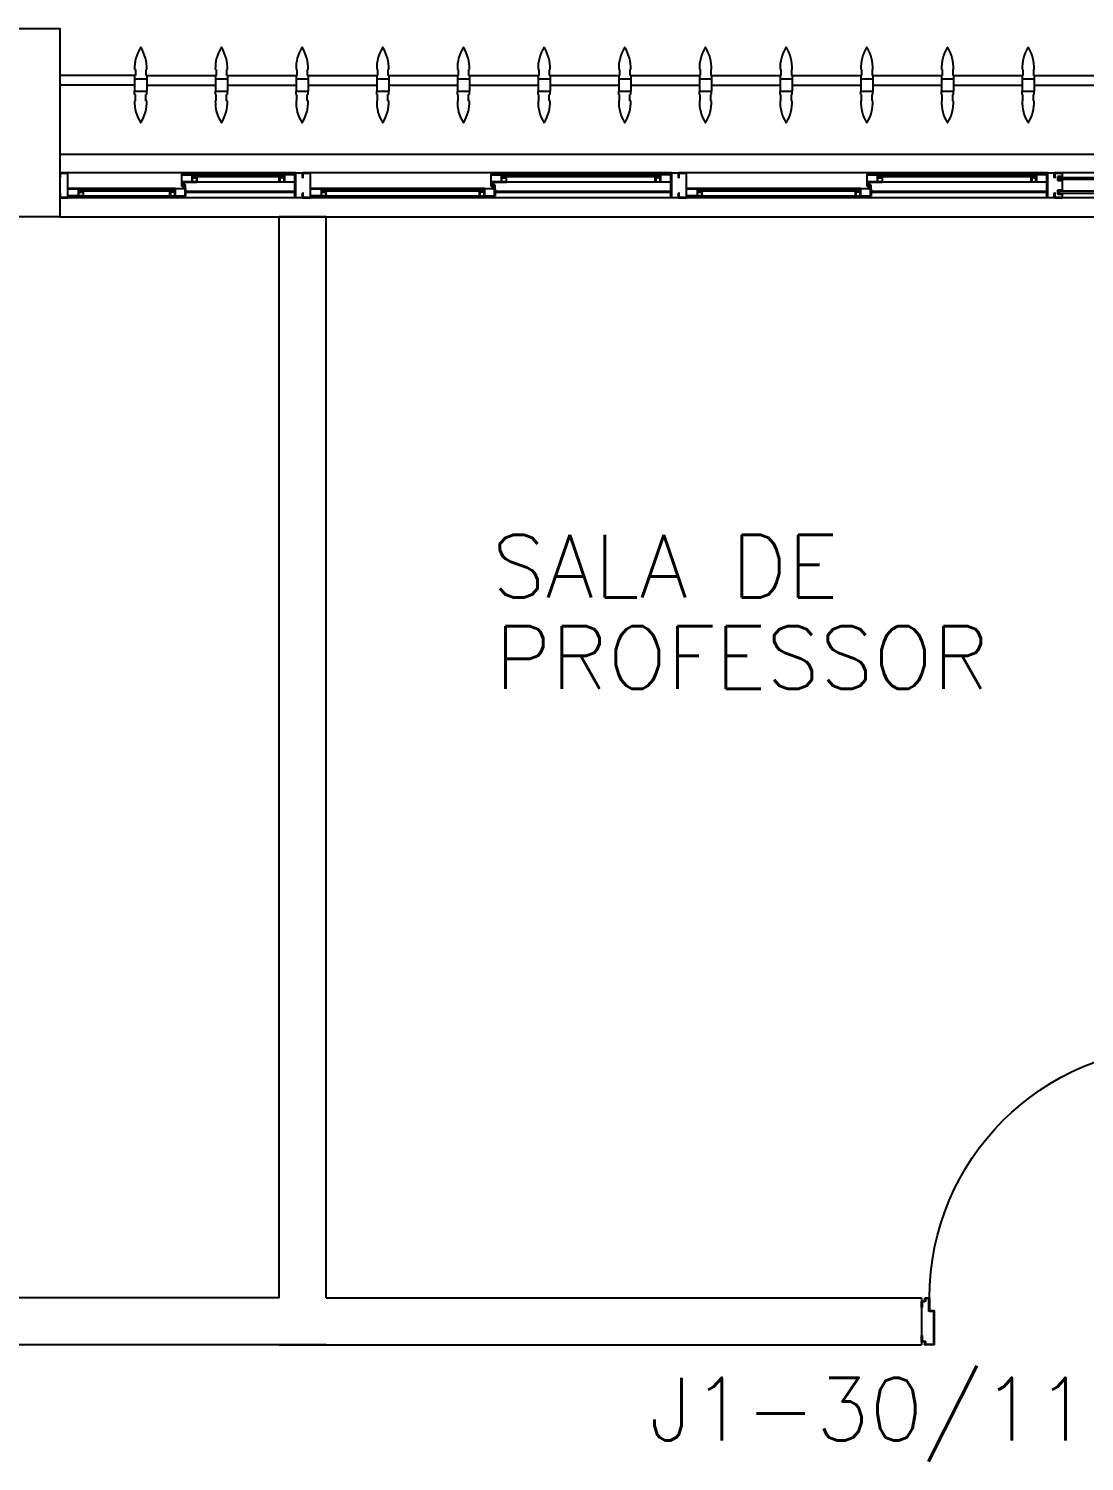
# Model space of a CAD drawing. Header units: millimetres. Extents: x 1887 to 2405, y 1100 to 1335.
# Drawn here: x 2094.31 to 2097.679, y 1267.077 to 1271.648 of the extents above; entities that cross this region are included whole.
import ezdxf

# ---------------------------------------------------------------- set-up
doc = ezdxf.new("R2010")
doc.units = ezdxf.units.MM
for name, color, linetype in [('AR-ALV', 2, 'Continuous'), ('AR-BRISES', 1, 'Continuous'), ('AR-ESQ', 1, 'Continuous'), ('AR-ESTC', 3, 'Continuous'), ('AR-PEITORIL', 1, 'Continuous'), ('AR-PORTA', 1, 'Continuous'), ('BR-PAINEL', 1, 'Continuous'), ('BR-SUPORTE', 1, 'Continuous'), ('DT-ESQ-BAGUETE-C', 2, 'Continuous'), ('DT-ESQ-BAGUETE-V', 1, 'Continuous'), ('DT-ESQ-CHAPA DOBRADA-V', 1, 'Continuous'), ('DT-ESQ-MARCO-V', 1, 'Continuous'), ('DT-ESQ-PERFIL CADEIRA-C', 2, 'Continuous'), ('DT-ESQ-PERFIL CADEIRA-V', 1, 'Continuous'), ('DT-ESQ-PERFIL U SIMPLES-C', 2, 'Continuous'), ('DT-ESQ-PERFIL U-C', 2, 'Continuous'), ('DT-ESQ-PERFIL U-V', 1, 'Continuous'), ('DT-ESQ-VIDRO-C', 2, 'Continuous'), ('DT-ESQ-VIDRO-V', 2, 'Continuous'), ('ENDEREÇO', 2, 'Continuous'), ('maçaneta', 1, 'Continuous'), ('mov', 1, 'Continuous'), ('PM-PERFIL U-C', 2, 'Continuous'), ('pm1', 2, 'Continuous'), ('TEXTO', 2, 'Continuous')]:
    doc.layers.add(name, color=color, linetype=linetype)
doc.styles.add('UNB-100', font='simplex.shx', dxfattribs={"height": 0.2})
doc.styles.add('UNB1-100', font='simplex.shx', dxfattribs={"height": 0.2})

# ---------------------------------------------------------------- blocks, each defined once
blk = doc.blocks.new('EF23-P')
at = {"layer": 'DT-ESQ-BAGUETE-C', "ltscale": 0.1}
for points in [[(2.61, -0.08), (2.5965, -0.08), (2.5965, -0.0785), (2.6095, -0.0785, 0.414214), (2.61, -0.078), (2.61, -0.067, 0.414214), (2.6095, -0.0665), (2.5965, -0.0665), (2.5965, -0.065), (2.61, -0.065, -0.414214), (2.6115, -0.0665), (2.6115, -0.0785, -0.414214)], [(3.1015, -0.08), (3.115, -0.08), (3.115, -0.0785), (3.102, -0.0785, -0.414214), (3.1015, -0.078), (3.1015, -0.067, -0.414214), (3.102, -0.0665), (3.115, -0.0665), (3.115, -0.065), (3.1015, -0.065, 0.414214), (3.1, -0.0665), (3.1, -0.0785, 0.414214)], [(3.81, -0.08), (3.7965, -0.08), (3.7965, -0.0785), (3.8095, -0.0785, 0.414214), (3.81, -0.078), (3.81, -0.067, 0.414214), (3.8095, -0.0665), (3.7965, -0.0665), (3.7965, -0.065), (3.81, -0.065, -0.414214), (3.8115, -0.0665), (3.8115, -0.0785, -0.414214)], [(4.3015, -0.08), (4.315, -0.08), (4.315, -0.0785), (4.302, -0.0785, -0.414214), (4.3015, -0.078), (4.3015, -0.067, -0.414214), (4.302, -0.0665), (4.315, -0.0665), (4.315, -0.065), (4.3015, -0.065, 0.414214), (4.3, -0.0665), (4.3, -0.0785, 0.414214)], [(4.7975, -0.08), (4.784, -0.08), (4.784, -0.0785), (4.797, -0.0785, 0.414214), (4.7975, -0.078), (4.7975, -0.067, 0.414214), (4.797, -0.0665), (4.784, -0.0665), (4.784, -0.065), (4.7975, -0.065, -0.414214), (4.799, -0.0665), (4.799, -0.0785, -0.414214)], [(5.0765, -0.08), (5.09, -0.08), (5.09, -0.0785), (5.077, -0.0785, -0.414214), (5.0765, -0.078), (5.0765, -0.067, -0.414214), (5.077, -0.0665), (5.09, -0.0665), (5.09, -0.065), (5.0765, -0.065, 0.414214), (5.075, -0.0665), (5.075, -0.0785, 0.414214)], [(2.0485, -0.125), (2.035, -0.125), (2.035, -0.1235), (2.048, -0.1235, 0.414214), (2.0485, -0.123), (2.0485, -0.112, 0.414214), (2.048, -0.1115), (2.035, -0.1115), (2.035, -0.11), (2.0485, -0.11, -0.414214), (2.05, -0.1115), (2.05, -0.1235, -0.414214)], [(2.5265, -0.125), (2.54, -0.125), (2.54, -0.1235), (2.527, -0.1235, -0.414214), (2.5265, -0.123), (2.5265, -0.112, -0.414214), (2.527, -0.1115), (2.54, -0.1115), (2.54, -0.11), (2.5265, -0.11, 0.414214), (2.525, -0.1115), (2.525, -0.1235, 0.414214)], [(3.2485, -0.125), (3.235, -0.125), (3.235, -0.1235), (3.248, -0.1235, 0.414214), (3.2485, -0.123), (3.2485, -0.112, 0.414214), (3.248, -0.1115), (3.235, -0.1115), (3.235, -0.11), (3.2485, -0.11, -0.414214), (3.25, -0.1115), (3.25, -0.1235, -0.414214)], [(3.7265, -0.125), (3.74, -0.125), (3.74, -0.1235), (3.727, -0.1235, -0.414214), (3.7265, -0.123), (3.7265, -0.112, -0.414214), (3.727, -0.1115), (3.74, -0.1115), (3.74, -0.11), (3.7265, -0.11, 0.414214), (3.725, -0.1115), (3.725, -0.1235, 0.414214)], [(4.4485, -0.125), (4.435, -0.125), (4.435, -0.1235), (4.448, -0.1235, 0.414214), (4.4485, -0.123), (4.4485, -0.112, 0.414214), (4.448, -0.1115), (4.435, -0.1115), (4.435, -0.11), (4.4485, -0.11, -0.414214), (4.45, -0.1115), (4.45, -0.1235, -0.414214)], [(4.714, -0.125), (4.7275, -0.125), (4.7275, -0.1235), (4.7145, -0.1235, -0.414214), (4.714, -0.123), (4.714, -0.112, -0.414214), (4.7145, -0.1115), (4.7275, -0.1115), (4.7275, -0.11), (4.714, -0.11, 0.414214), (4.7125, -0.1115), (4.7125, -0.1235, 0.414214)]]:
    blk.add_lwpolyline(points, format="xyb", close=True, dxfattribs=at)
at = {"layer": 'DT-ESQ-BAGUETE-V', "ltscale": 0.1}
for p, q in [((2.61, -0.065), (3.1015, -0.065)), ((3.81, -0.065), (4.3015, -0.065)), ((4.7975, -0.065), (5.0765, -0.065)), ((2.0485, -0.11), (2.5265, -0.11)), ((3.2485, -0.11), (3.7265, -0.11)), ((4.4485, -0.11), (4.714, -0.11))]:
    blk.add_line(p, q, dxfattribs=at)
at = {"layer": 'DT-ESQ-CHAPA DOBRADA-V', "ltscale": 0.1}
for p, q in [((2, -0.077), (2.5615, -0.077)), ((2, -0.08), (2.5615, -0.08)), ((3.2, -0.077), (3.7615, -0.077)), ((3.2, -0.08), (3.7615, -0.08)), ((4.4, -0.077), (4.749, -0.077)), ((4.4, -0.08), (4.749, -0.08))]:
    blk.add_line(p, q, dxfattribs=at)
at = {"layer": 'DT-ESQ-MARCO-V', "ltscale": 0.1}
for p, q in [((1.3985, -0.06), (1.9515, -0.06)), ((1.3985, -0.14), (1.9515, -0.14))]:
    blk.add_line(p, q, dxfattribs=at)
at = {"layer": 'DT-ESQ-PERFIL CADEIRA-C', "ltscale": 0.1}
for p, q in [((2.5635, -0.0885), (2.61, -0.0885)), ((3.15, -0.0885), (3.1015, -0.0885)), ((3.7635, -0.0885), (3.81, -0.0885)), ((4.35, -0.0885), (4.3015, -0.0885)), ((4.751, -0.0885), (4.7975, -0.0885)), ((5.125, -0.0885), (5.0765, -0.0885)), ((2, -0.1335), (2.0485, -0.1335)), ((2.573, -0.1335), (2.5265, -0.1335)), ((3.2, -0.1335), (3.2485, -0.1335)), ((3.773, -0.1335), (3.7265, -0.1335)), ((4.4, -0.1335), (4.4485, -0.1335)), ((4.7605, -0.1335), (4.714, -0.1335))]:
    blk.add_line(p, q, dxfattribs=at)
for points in [[(2.61, -0.087, -1), (2.61, -0.09), (2.5635, -0.09, -0.414214), (2.5615, -0.088), (2.5615, -0.067, -0.414214), (2.5635, -0.065), (2.595, -0.065, -0.414214), (2.5965, -0.0665), (2.5965, -0.087)], [(2.5965, -0.0885, -0.198913), (2.5954, -0.0881, -0.198913), (2.595, -0.087), (2.595, -0.067, 0.414214), (2.5945, -0.0665), (2.5635, -0.0665, 0.414214), (2.563, -0.067), (2.563, -0.088, 0.414214), (2.5635, -0.0885)], [(3.1015, -0.09), (3.15, -0.09), (3.15, -0.0885), (3.115, -0.0885, 0.198912), (3.1161, -0.0881, 0.198913), (3.1165, -0.087), (3.1165, -0.067, -0.414214), (3.117, -0.0665), (3.15, -0.0665), (3.15, -0.065), (3.1165, -0.065, 0.414214), (3.115, -0.0665), (3.115, -0.0785), (3.115, -0.08), (3.115, -0.087), (3.1015, -0.087, 1)], [(3.81, -0.087, -1), (3.81, -0.09), (3.7635, -0.09, -0.414214), (3.7615, -0.088), (3.7615, -0.067, -0.414214), (3.7635, -0.065), (3.795, -0.065, -0.414214), (3.7965, -0.0665), (3.7965, -0.087)], [(3.7965, -0.0885, -0.198913), (3.7954, -0.0881, -0.198913), (3.795, -0.087), (3.795, -0.067, 0.414214), (3.7945, -0.0665), (3.7635, -0.0665, 0.414214), (3.763, -0.067), (3.763, -0.088, 0.414214), (3.7635, -0.0885)], [(4.3015, -0.09), (4.35, -0.09), (4.35, -0.0885), (4.315, -0.0885, 0.198912), (4.3161, -0.0881, 0.198913), (4.3165, -0.087), (4.3165, -0.067, -0.414214), (4.317, -0.0665), (4.35, -0.0665), (4.35, -0.065), (4.3165, -0.065, 0.414214), (4.315, -0.0665), (4.315, -0.0785), (4.315, -0.08), (4.315, -0.087), (4.3015, -0.087, 1)], [(4.7975, -0.087, -1), (4.7975, -0.09), (4.751, -0.09, -0.414214), (4.749, -0.088), (4.749, -0.067, -0.414214), (4.751, -0.065), (4.7825, -0.065, -0.414214), (4.784, -0.0665), (4.784, -0.087)], [(4.784, -0.0885, -0.198913), (4.7829, -0.0881, -0.198913), (4.7825, -0.087), (4.7825, -0.067, 0.414214), (4.782, -0.0665), (4.751, -0.0665, 0.414214), (4.7505, -0.067), (4.7505, -0.088, 0.414214), (4.751, -0.0885)], [(5.0765, -0.09), (5.125, -0.09), (5.125, -0.0885), (5.09, -0.0885, 0.198912), (5.0911, -0.0881, 0.198913), (5.0915, -0.087), (5.0915, -0.067, -0.414214), (5.092, -0.0665), (5.125, -0.0665), (5.125, -0.065), (5.0915, -0.065, 0.414214), (5.09, -0.0665), (5.09, -0.0785), (5.09, -0.08), (5.09, -0.087), (5.0765, -0.087, 1)], [(2.0485, -0.135), (2, -0.135), (2, -0.1335), (2.035, -0.1335, -0.198912), (2.0339, -0.1331, -0.198913), (2.0335, -0.132), (2.0335, -0.112, 0.414214), (2.033, -0.1115), (2, -0.1115), (2, -0.11), (2.0335, -0.11, -0.414214), (2.035, -0.1115), (2.035, -0.1235), (2.035, -0.125), (2.035, -0.132), (2.0485, -0.132, -1)], [(2.5265, -0.132, 1), (2.5265, -0.135), (2.573, -0.135, 0.414214), (2.575, -0.133), (2.575, -0.112, 0.414214), (2.573, -0.11), (2.5415, -0.11, 0.414214), (2.54, -0.1115), (2.54, -0.132)], [(2.54, -0.1335, 0.198913), (2.5411, -0.1331, 0.198913), (2.5415, -0.132), (2.5415, -0.112, -0.414214), (2.542, -0.1115), (2.573, -0.1115, -0.414214), (2.5735, -0.112), (2.5735, -0.133, -0.414214), (2.573, -0.1335)], [(3.2485, -0.135), (3.2, -0.135), (3.2, -0.1335), (3.235, -0.1335, -0.198912), (3.2339, -0.1331, -0.198913), (3.2335, -0.132), (3.2335, -0.112, 0.414214), (3.233, -0.1115), (3.2, -0.1115), (3.2, -0.11), (3.2335, -0.11, -0.414214), (3.235, -0.1115), (3.235, -0.1235), (3.235, -0.125), (3.235, -0.132), (3.2485, -0.132, -1)], [(3.7265, -0.132, 1), (3.7265, -0.135), (3.773, -0.135, 0.414214), (3.775, -0.133), (3.775, -0.112, 0.414214), (3.773, -0.11), (3.7415, -0.11, 0.414214), (3.74, -0.1115), (3.74, -0.132)], [(3.74, -0.1335, 0.198913), (3.7411, -0.1331, 0.198913), (3.7415, -0.132), (3.7415, -0.112, -0.414214), (3.742, -0.1115), (3.773, -0.1115, -0.414214), (3.7735, -0.112), (3.7735, -0.133, -0.414214), (3.773, -0.1335)], [(4.4485, -0.135), (4.4, -0.135), (4.4, -0.1335), (4.435, -0.1335, -0.198912), (4.4339, -0.1331, -0.198913), (4.4335, -0.132), (4.4335, -0.112, 0.414214), (4.433, -0.1115), (4.4, -0.1115), (4.4, -0.11), (4.4335, -0.11, -0.414214), (4.435, -0.1115), (4.435, -0.1235), (4.435, -0.125), (4.435, -0.132), (4.4485, -0.132, -1)], [(4.714, -0.132, 1), (4.714, -0.135), (4.7605, -0.135, 0.414214), (4.7625, -0.133), (4.7625, -0.112, 0.414214), (4.7605, -0.11), (4.729, -0.11, 0.414214), (4.7275, -0.1115), (4.7275, -0.132)], [(4.7275, -0.1335, 0.198913), (4.7286, -0.1331, 0.198913), (4.729, -0.132), (4.729, -0.112, -0.414214), (4.7295, -0.1115), (4.7605, -0.1115, -0.414214), (4.761, -0.112), (4.761, -0.133, -0.414214), (4.7605, -0.1335)]]:
    blk.add_lwpolyline(points, format="xyb", close=True, dxfattribs=at)
at = {"layer": 'DT-ESQ-PERFIL CADEIRA-V', "ltscale": 0.1}
for p, q in [((2.595, -0.09), (3.1015, -0.09)), ((3.795, -0.09), (4.3015, -0.09)), ((4.7825, -0.09), (5.0765, -0.09)), ((2.0485, -0.135), (2.5265, -0.135)), ((3.2485, -0.135), (3.7265, -0.135)), ((4.4485, -0.135), (4.714, -0.135))]:
    blk.add_line(p, q, dxfattribs=at)
at = {"layer": 'DT-ESQ-PERFIL U SIMPLES-C', "ltscale": 0.1}
for points in [[(2.5635, -0.102), (2.5715, -0.102), (2.5715, -0.1005), (2.5635, -0.1005, -0.414214), (2.563, -0.1), (2.563, -0.092, -0.414214), (2.5635, -0.0915), (2.5715, -0.0915), (2.5715, -0.09), (2.5635, -0.09, 0.414214), (2.5615, -0.092), (2.5615, -0.1, 0.414214)], [(3.7635, -0.102), (3.7715, -0.102), (3.7715, -0.1005), (3.7635, -0.1005, -0.414214), (3.763, -0.1), (3.763, -0.092, -0.414214), (3.7635, -0.0915), (3.7715, -0.0915), (3.7715, -0.09), (3.7635, -0.09, 0.414214), (3.7615, -0.092), (3.7615, -0.1, 0.414214)], [(4.751, -0.102), (4.759, -0.102), (4.759, -0.1005), (4.751, -0.1005, -0.414214), (4.7505, -0.1), (4.7505, -0.092, -0.414214), (4.751, -0.0915), (4.759, -0.0915), (4.759, -0.09), (4.751, -0.09, 0.414214), (4.749, -0.092), (4.749, -0.1, 0.414214)], [(2.573, -0.098), (2.565, -0.098), (2.565, -0.0995), (2.573, -0.0995, -0.414214), (2.5735, -0.1), (2.5735, -0.108, -0.414214), (2.573, -0.1085), (2.565, -0.1085), (2.565, -0.11), (2.573, -0.11, 0.414214), (2.575, -0.108), (2.575, -0.1, 0.414214)], [(3.773, -0.098), (3.765, -0.098), (3.765, -0.0995), (3.773, -0.0995, -0.414214), (3.7735, -0.1), (3.7735, -0.108, -0.414214), (3.773, -0.1085), (3.765, -0.1085), (3.765, -0.11), (3.773, -0.11, 0.414214), (3.775, -0.108), (3.775, -0.1, 0.414214)], [(4.7605, -0.098), (4.7525, -0.098), (4.7525, -0.0995), (4.7605, -0.0995, -0.414214), (4.761, -0.1), (4.761, -0.108, -0.414214), (4.7605, -0.1085), (4.7525, -0.1085), (4.7525, -0.11), (4.7605, -0.11, 0.414214), (4.7625, -0.108), (4.7625, -0.1, 0.414214)]]:
    blk.add_lwpolyline(points, format="xyb", close=True, dxfattribs=at)
at = {"layer": 'DT-ESQ-PERFIL U-C', "ltscale": 0.1}
for points in [[(1.95, -0.1285), (1.95, -0.1385, 0.414214), (1.9515, -0.14), (1.9735, -0.14, 0.414214), (1.975, -0.1385), (1.975, -0.125), (1.9735, -0.125), (1.9735, -0.138, -0.414214), (1.973, -0.1385), (1.952, -0.1385, -0.414214), (1.9515, -0.138), (1.9515, -0.1285), (1.9645, -0.1285, 0.414214), (1.966, -0.127), (1.966, -0.117, 0.414214), (1.9645, -0.1155), (1.9515, -0.1155), (1.9515, -0.0845), (1.9645, -0.0845, 0.414214), (1.966, -0.083), (1.966, -0.073, 0.414214), (1.9645, -0.0715), (1.9515, -0.0715), (1.9515, -0.062, -0.414214), (1.952, -0.0615), (1.973, -0.0615, -0.414214), (1.9735, -0.062), (1.9735, -0.075), (1.975, -0.075), (1.975, -0.0615, 0.414214), (1.9735, -0.06), (1.9515, -0.06, 0.414214), (1.95, -0.0615), (1.95, -0.0715, 0.414214), (1.9515, -0.073), (1.9645, -0.073), (1.9645, -0.083), (1.9515, -0.083), (1.9515, -0.083, 0.414214), (1.95, -0.0845), (1.95, -0.1155, 0.414214), (1.9515, -0.117), (1.9515, -0.117), (1.9645, -0.117), (1.9645, -0.127), (1.9515, -0.127, 0.414214)], [(1.975, -0.0615, -0.414214), (1.9765, -0.06), (1.9985, -0.06, -0.414214), (2, -0.0615), (2, -0.1385, -0.414214), (1.9985, -0.14), (1.9765, -0.14, -0.414214), (1.975, -0.1385), (1.975, -0.125), (1.9765, -0.125), (1.9765, -0.138, 0.414214), (1.977, -0.1385), (1.998, -0.1385, 0.414214), (1.9985, -0.138), (1.9985, -0.062, 0.414214), (1.998, -0.0615), (1.977, -0.0615, 0.414214), (1.9765, -0.062), (1.9765, -0.075), (1.975, -0.075)], [(3.175, -0.0615, 0.414214), (3.1735, -0.06), (3.1515, -0.06, 0.414214), (3.15, -0.0615), (3.15, -0.1385, 0.414214), (3.1515, -0.14), (3.1735, -0.14, 0.414214), (3.175, -0.1385), (3.175, -0.125), (3.1735, -0.125), (3.1735, -0.138, -0.414214), (3.173, -0.1385), (3.152, -0.1385, -0.414214), (3.1515, -0.138), (3.1515, -0.062, -0.414214), (3.152, -0.0615), (3.173, -0.0615, -0.414214), (3.1735, -0.062), (3.1735, -0.075), (3.175, -0.075)], [(3.175, -0.0615, -0.414214), (3.1765, -0.06), (3.1985, -0.06, -0.414214), (3.2, -0.0615), (3.2, -0.1385, -0.414214), (3.1985, -0.14), (3.1765, -0.14, -0.414214), (3.175, -0.1385), (3.175, -0.125), (3.1765, -0.125), (3.1765, -0.138, 0.414214), (3.177, -0.1385), (3.198, -0.1385, 0.414214), (3.1985, -0.138), (3.1985, -0.062, 0.414214), (3.198, -0.0615), (3.177, -0.0615, 0.414214), (3.1765, -0.062), (3.1765, -0.075), (3.175, -0.075)], [(4.375, -0.0615, 0.414214), (4.3735, -0.06), (4.3515, -0.06, 0.414214), (4.35, -0.0615), (4.35, -0.1385, 0.414214), (4.3515, -0.14), (4.3735, -0.14, 0.414214), (4.375, -0.1385), (4.375, -0.125), (4.3735, -0.125), (4.3735, -0.138, -0.414214), (4.373, -0.1385), (4.352, -0.1385, -0.414214), (4.3515, -0.138), (4.3515, -0.062, -0.414214), (4.352, -0.0615), (4.373, -0.0615, -0.414214), (4.3735, -0.062), (4.3735, -0.075), (4.375, -0.075)], [(4.375, -0.0615, -0.414214), (4.3765, -0.06), (4.3985, -0.06, -0.414214), (4.4, -0.0615), (4.4, -0.1385, -0.414214), (4.3985, -0.14), (4.3765, -0.14, -0.414214), (4.375, -0.1385), (4.375, -0.125), (4.3765, -0.125), (4.3765, -0.138, 0.414214), (4.377, -0.1385), (4.398, -0.1385, 0.414214), (4.3985, -0.138), (4.3985, -0.062, 0.414214), (4.398, -0.0615), (4.377, -0.0615, 0.414214), (4.3765, -0.062), (4.3765, -0.075), (4.375, -0.075)], [(5.15, -0.0615, 0.414214), (5.1485, -0.06), (5.1265, -0.06, 0.414214), (5.125, -0.0615), (5.125, -0.1385, 0.414214), (5.1265, -0.14), (5.1485, -0.14, 0.414214), (5.15, -0.1385), (5.15, -0.125), (5.1485, -0.125), (5.1485, -0.138, -0.414214), (5.148, -0.1385), (5.127, -0.1385, -0.414214), (5.1265, -0.138), (5.1265, -0.062, -0.414214), (5.127, -0.0615), (5.148, -0.0615, -0.414214), (5.1485, -0.062), (5.1485, -0.075), (5.15, -0.075)]]:
    blk.add_lwpolyline(points, format="xyb", close=True, dxfattribs=at)
at = {"layer": 'DT-ESQ-PERFIL U-V', "ltscale": 0.1}
for p, q in [((1.9985, -0.06), (3.1515, -0.06)), ((3.1985, -0.06), (4.3515, -0.06)), ((4.3985, -0.06), (5.1265, -0.06)), ((1.9985, -0.14), (3.1515, -0.14)), ((3.1985, -0.14), (4.3515, -0.14)), ((4.3985, -0.14), (5.1265, -0.14))]:
    blk.add_line(p, q, dxfattribs=at)
at = {"layer": 'DT-ESQ-VIDRO-C', "ltscale": 0.1}
for points in [[(1.9625, -0.081), (1.9625, -0.075), (1.3875, -0.075), (1.3875, -0.081)], [(3.1125, -0.085), (3.1125, -0.082), (2.599, -0.082), (2.599, -0.085)], [(4.3125, -0.085), (4.3125, -0.082), (3.799, -0.082), (3.799, -0.085)], [(5.0875, -0.085), (5.0875, -0.082), (4.7865, -0.082), (4.7865, -0.085)], [(2.038, -0.13), (2.038, -0.127), (2.537, -0.127), (2.537, -0.13)], [(3.238, -0.13), (3.238, -0.127), (3.737, -0.127), (3.737, -0.13)], [(4.438, -0.13), (4.438, -0.127), (4.7245, -0.127), (4.7245, -0.13)]]:
    blk.add_lwpolyline(points, close=True, dxfattribs=at)
at = {"layer": 'DT-ESQ-VIDRO-V', "ltscale": 0.1}
blk.add_lwpolyline([(1.9625, -0.119), (1.9625, -0.125), (1.3875, -0.125), (1.3875, -0.119)], close=True, dxfattribs=at)
blk = doc.blocks.new('BR-MODULO8')
at = {"layer": 'BR-PAINEL'}
for p, q in [((-4.9117, 0.27), (-4.9092, 0.27)), ((-4.9117, 0.25), (-4.9117, 0.24)), ((-4.9117, 0.25), (-4.9092, 0.25)), ((-4.9117, 0.24), (-4.8733, 0.24)), ((-4.9117, 0.24), (-4.9117, 0.2)), ((-4.9092, 0.27), (-4.9092, 0.25)), ((-4.8758, 0.27), (-4.8758, 0.25)), ((-4.8733, 0.27), (-4.8758, 0.27)), ((-4.8733, 0.25), (-4.8758, 0.25)), ((-4.8733, 0.25), (-4.8733, 0.24)), ((-4.8733, 0.24), (-4.8733, 0.2)), ((-4.6542, 0.27), (-4.6517, 0.27)), ((-4.6542, 0.25), (-4.6542, 0.24)), ((-4.6542, 0.25), (-4.6517, 0.25)), ((-4.6542, 0.24), (-4.6158, 0.24)), ((-4.6542, 0.24), (-4.6542, 0.2)), ((-4.6517, 0.27), (-4.6517, 0.25)), ((-4.6183, 0.27), (-4.6183, 0.25)), ((-4.6158, 0.27), (-4.6183, 0.27)), ((-4.6158, 0.25), (-4.6183, 0.25)), ((-4.6158, 0.25), (-4.6158, 0.24)), ((-4.6158, 0.24), (-4.6158, 0.2)), ((-4.3967, 0.27), (-4.3942, 0.27)), ((-4.3967, 0.25), (-4.3967, 0.24)), ((-4.3967, 0.25), (-4.3942, 0.25)), ((-4.3967, 0.24), (-4.3583, 0.24)), ((-4.3967, 0.24), (-4.3967, 0.2)), ((-4.3942, 0.27), (-4.3942, 0.25)), ((-4.3608, 0.27), (-4.3608, 0.25)), ((-4.3583, 0.27), (-4.3608, 0.27)), ((-4.3583, 0.25), (-4.3608, 0.25)), ((-4.3583, 0.25), (-4.3583, 0.24)), ((-4.3583, 0.24), (-4.3583, 0.2)), ((-4.1392, 0.27), (-4.1367, 0.27)), ((-4.1392, 0.25), (-4.1392, 0.24)), ((-4.1392, 0.25), (-4.1367, 0.25)), ((-4.1392, 0.24), (-4.1008, 0.24)), ((-4.1392, 0.24), (-4.1392, 0.2)), ((-4.1367, 0.27), (-4.1367, 0.25)), ((-4.1033, 0.27), (-4.1033, 0.25)), ((-4.1008, 0.27), (-4.1033, 0.27)), ((-4.1008, 0.25), (-4.1033, 0.25)), ((-4.1008, 0.25), (-4.1008, 0.24)), ((-4.1008, 0.24), (-4.1008, 0.2)), ((-3.8817, 0.27), (-3.8792, 0.27)), ((-3.8817, 0.25), (-3.8817, 0.24)), ((-3.8817, 0.25), (-3.8792, 0.25)), ((-3.8817, 0.24), (-3.8433, 0.24)), ((-3.8817, 0.24), (-3.8817, 0.2)), ((-3.8792, 0.27), (-3.8792, 0.25)), ((-3.8458, 0.27), (-3.8458, 0.25)), ((-3.8433, 0.27), (-3.8458, 0.27)), ((-3.8433, 0.25), (-3.8458, 0.25)), ((-3.8433, 0.25), (-3.8433, 0.24)), ((-3.8433, 0.24), (-3.8433, 0.2)), ((-3.6242, 0.27), (-3.6217, 0.27)), ((-3.6242, 0.25), (-3.6242, 0.24)), ((-3.6242, 0.25), (-3.6217, 0.25)), ((-3.6242, 0.24), (-3.5858, 0.24)), ((-3.6242, 0.24), (-3.6242, 0.2)), ((-3.6217, 0.27), (-3.6217, 0.25)), ((-3.5883, 0.27), (-3.5883, 0.25)), ((-3.5858, 0.27), (-3.5883, 0.27)), ((-3.5858, 0.25), (-3.5883, 0.25)), ((-3.5858, 0.25), (-3.5858, 0.24)), ((-3.5858, 0.24), (-3.5858, 0.2)), ((-3.3667, 0.27), (-3.3642, 0.27)), ((-3.3667, 0.25), (-3.3667, 0.24)), ((-3.3667, 0.25), (-3.3642, 0.25)), ((-3.3667, 0.24), (-3.3283, 0.24)), ((-3.3667, 0.24), (-3.3667, 0.2)), ((-3.3642, 0.27), (-3.3642, 0.25)), ((-3.3308, 0.27), (-3.3308, 0.25)), ((-3.3283, 0.27), (-3.3308, 0.27)), ((-3.3283, 0.25), (-3.3308, 0.25)), ((-3.3283, 0.25), (-3.3283, 0.24)), ((-3.3283, 0.24), (-3.3283, 0.2)), ((-3.1092, 0.27), (-3.1067, 0.27)), ((-3.1092, 0.25), (-3.1092, 0.24)), ((-3.1092, 0.25), (-3.1067, 0.25)), ((-3.1092, 0.24), (-3.0708, 0.24)), ((-3.1092, 0.24), (-3.1092, 0.2)), ((-3.1067, 0.27), (-3.1067, 0.25)), ((-3.0733, 0.27), (-3.0733, 0.25)), ((-3.0708, 0.27), (-3.0733, 0.27)), ((-3.0708, 0.25), (-3.0733, 0.25)), ((-3.0708, 0.25), (-3.0708, 0.24)), ((-3.0708, 0.24), (-3.0708, 0.2)), ((-2.8517, 0.27), (-2.8492, 0.27)), ((-2.8517, 0.25), (-2.8517, 0.24)), ((-2.8517, 0.25), (-2.8492, 0.25)), ((-2.8517, 0.24), (-2.8133, 0.24)), ((-2.8517, 0.24), (-2.8517, 0.2)), ((-2.8492, 0.27), (-2.8492, 0.25)), ((-2.8158, 0.27), (-2.8158, 0.25)), ((-2.8133, 0.27), (-2.8158, 0.27)), ((-2.8133, 0.25), (-2.8158, 0.25)), ((-2.8133, 0.25), (-2.8133, 0.24)), ((-2.8133, 0.24), (-2.8133, 0.2)), ((-2.5942, 0.27), (-2.5917, 0.27)), ((-2.5942, 0.25), (-2.5942, 0.24)), ((-2.5942, 0.25), (-2.5917, 0.25)), ((-2.5942, 0.24), (-2.5558, 0.24)), ((-2.5942, 0.24), (-2.5942, 0.2)), ((-2.5917, 0.27), (-2.5917, 0.25)), ((-2.5583, 0.27), (-2.5583, 0.25)), ((-2.5558, 0.27), (-2.5583, 0.27)), ((-2.5558, 0.25), (-2.5583, 0.25)), ((-2.5558, 0.25), (-2.5558, 0.24)), ((-2.5558, 0.24), (-2.5558, 0.2)), ((-2.3367, 0.27), (-2.3342, 0.27)), ((-2.3367, 0.25), (-2.3367, 0.24)), ((-2.3367, 0.25), (-2.3342, 0.25)), ((-2.3367, 0.24), (-2.2983, 0.24)), ((-2.3367, 0.24), (-2.3367, 0.2)), ((-2.3342, 0.27), (-2.3342, 0.25)), ((-2.3008, 0.27), (-2.3008, 0.25)), ((-2.2983, 0.27), (-2.3008, 0.27)), ((-2.2983, 0.25), (-2.3008, 0.25)), ((-2.2983, 0.25), (-2.2983, 0.24)), ((-2.2983, 0.24), (-2.2983, 0.2)), ((-2.0792, 0.27), (-2.0767, 0.27)), ((-2.0792, 0.25), (-2.0792, 0.24)), ((-2.0792, 0.25), (-2.0767, 0.25)), ((-2.0792, 0.24), (-2.0408, 0.24)), ((-2.0792, 0.24), (-2.0792, 0.2)), ((-2.0767, 0.27), (-2.0767, 0.25)), ((-2.0433, 0.27), (-2.0433, 0.25)), ((-2.0408, 0.27), (-2.0433, 0.27)), ((-2.0408, 0.25), (-2.0433, 0.25)), ((-2.0408, 0.25), (-2.0408, 0.24)), ((-2.0408, 0.24), (-2.0408, 0.2)), ((-4.9117, 0.2), (-4.8733, 0.2)), ((-4.9117, 0.19), (-4.9117, 0.2)), ((-4.9117, 0.19), (-4.9092, 0.19)), ((-4.9092, 0.17), (-4.9092, 0.19)), ((-4.8733, 0.19), (-4.8758, 0.19)), ((-4.8758, 0.17), (-4.8758, 0.19)), ((-4.8733, 0.19), (-4.8733, 0.2)), ((-4.6542, 0.2), (-4.6158, 0.2)), ((-4.6542, 0.19), (-4.6542, 0.2)), ((-4.6542, 0.19), (-4.6517, 0.19)), ((-4.6517, 0.17), (-4.6517, 0.19)), ((-4.6158, 0.19), (-4.6183, 0.19)), ((-4.6183, 0.17), (-4.6183, 0.19)), ((-4.6158, 0.19), (-4.6158, 0.2)), ((-4.3967, 0.2), (-4.3583, 0.2)), ((-4.3967, 0.19), (-4.3967, 0.2)), ((-4.3967, 0.19), (-4.3942, 0.19)), ((-4.3942, 0.17), (-4.3942, 0.19)), ((-4.3583, 0.19), (-4.3608, 0.19)), ((-4.3608, 0.17), (-4.3608, 0.19)), ((-4.3583, 0.19), (-4.3583, 0.2)), ((-4.1392, 0.2), (-4.1008, 0.2)), ((-4.1392, 0.19), (-4.1392, 0.2)), ((-4.1392, 0.19), (-4.1367, 0.19)), ((-4.1367, 0.17), (-4.1367, 0.19)), ((-4.1008, 0.19), (-4.1033, 0.19)), ((-4.1033, 0.17), (-4.1033, 0.19)), ((-4.1008, 0.19), (-4.1008, 0.2)), ((-3.8817, 0.2), (-3.8433, 0.2)), ((-3.8817, 0.19), (-3.8817, 0.2)), ((-3.8817, 0.19), (-3.8792, 0.19)), ((-3.8792, 0.17), (-3.8792, 0.19)), ((-3.8433, 0.19), (-3.8458, 0.19)), ((-3.8458, 0.17), (-3.8458, 0.19)), ((-3.8433, 0.19), (-3.8433, 0.2)), ((-3.6242, 0.2), (-3.5858, 0.2)), ((-3.6242, 0.19), (-3.6242, 0.2)), ((-3.6242, 0.19), (-3.6217, 0.19)), ((-3.6217, 0.17), (-3.6217, 0.19)), ((-3.5858, 0.19), (-3.5883, 0.19)), ((-3.5883, 0.17), (-3.5883, 0.19)), ((-3.5858, 0.19), (-3.5858, 0.2)), ((-3.3667, 0.2), (-3.3283, 0.2)), ((-3.3667, 0.19), (-3.3667, 0.2)), ((-3.3667, 0.19), (-3.3642, 0.19)), ((-3.3642, 0.17), (-3.3642, 0.19)), ((-3.3283, 0.19), (-3.3308, 0.19)), ((-3.3308, 0.17), (-3.3308, 0.19)), ((-3.3283, 0.19), (-3.3283, 0.2)), ((-3.1092, 0.2), (-3.0708, 0.2)), ((-3.1092, 0.19), (-3.1092, 0.2)), ((-3.1092, 0.19), (-3.1067, 0.19)), ((-3.1067, 0.17), (-3.1067, 0.19)), ((-3.0708, 0.19), (-3.0733, 0.19)), ((-3.0733, 0.17), (-3.0733, 0.19)), ((-3.0708, 0.19), (-3.0708, 0.2)), ((-2.8517, 0.2), (-2.8133, 0.2)), ((-2.8517, 0.19), (-2.8517, 0.2)), ((-2.8517, 0.19), (-2.8492, 0.19)), ((-2.8492, 0.17), (-2.8492, 0.19)), ((-2.8133, 0.19), (-2.8158, 0.19)), ((-2.8158, 0.17), (-2.8158, 0.19)), ((-2.8133, 0.19), (-2.8133, 0.2)), ((-2.5942, 0.2), (-2.5558, 0.2)), ((-2.5942, 0.19), (-2.5942, 0.2)), ((-2.5942, 0.19), (-2.5917, 0.19)), ((-2.5917, 0.17), (-2.5917, 0.19)), ((-2.5558, 0.19), (-2.5583, 0.19)), ((-2.5583, 0.17), (-2.5583, 0.19)), ((-2.5558, 0.19), (-2.5558, 0.2)), ((-2.3367, 0.2), (-2.2983, 0.2)), ((-2.3367, 0.19), (-2.3367, 0.2)), ((-2.3367, 0.19), (-2.3342, 0.19)), ((-2.3342, 0.17), (-2.3342, 0.19)), ((-2.2983, 0.19), (-2.3008, 0.19)), ((-2.3008, 0.17), (-2.3008, 0.19)), ((-2.2983, 0.19), (-2.2983, 0.2)), ((-2.0792, 0.2), (-2.0408, 0.2)), ((-2.0792, 0.19), (-2.0792, 0.2)), ((-2.0792, 0.19), (-2.0767, 0.19)), ((-2.0767, 0.17), (-2.0767, 0.19)), ((-2.0408, 0.19), (-2.0433, 0.19)), ((-2.0433, 0.17), (-2.0433, 0.19)), ((-2.0408, 0.19), (-2.0408, 0.2)), ((-4.9117, 0.17), (-4.9092, 0.17)), ((-4.8733, 0.17), (-4.8758, 0.17)), ((-4.6542, 0.17), (-4.6517, 0.17)), ((-4.6158, 0.17), (-4.6183, 0.17)), ((-4.3967, 0.17), (-4.3942, 0.17)), ((-4.3583, 0.17), (-4.3608, 0.17)), ((-4.1392, 0.17), (-4.1367, 0.17)), ((-4.1008, 0.17), (-4.1033, 0.17)), ((-3.8817, 0.17), (-3.8792, 0.17)), ((-3.8433, 0.17), (-3.8458, 0.17)), ((-3.6242, 0.17), (-3.6217, 0.17)), ((-3.5858, 0.17), (-3.5883, 0.17)), ((-3.3667, 0.17), (-3.3642, 0.17)), ((-3.3283, 0.17), (-3.3308, 0.17)), ((-3.1092, 0.17), (-3.1067, 0.17)), ((-3.0708, 0.17), (-3.0733, 0.17)), ((-2.8517, 0.17), (-2.8492, 0.17)), ((-2.8133, 0.17), (-2.8158, 0.17)), ((-2.5942, 0.17), (-2.5917, 0.17)), ((-2.5558, 0.17), (-2.5583, 0.17)), ((-2.3367, 0.17), (-2.3342, 0.17)), ((-2.2983, 0.17), (-2.3008, 0.17)), ((-2.0792, 0.17), (-2.0767, 0.17)), ((-2.0408, 0.17), (-2.0433, 0.17))]:
    blk.add_line(p, q, dxfattribs=at)
for centre, radius, start, end in [((-4.7867, 0.2739), 0.1251, 148.4721, 181.772), ((-4.8925, 0.3387), 0.001, 37.1012, 142.8988), ((-4.9983, 0.2739), 0.1251, 358.228, 31.5279), ((-4.5292, 0.2739), 0.1251, 148.4721, 181.772), ((-4.635, 0.3387), 0.001, 37.1012, 142.8988), ((-4.7408, 0.2739), 0.1251, 358.228, 31.5279), ((-4.2717, 0.2739), 0.1251, 148.4721, 181.772), ((-4.3775, 0.3387), 0.001, 37.1012, 142.8988), ((-4.4833, 0.2739), 0.1251, 358.228, 31.5279), ((-4.0142, 0.2739), 0.1251, 148.4721, 181.772), ((-4.12, 0.3387), 0.001, 37.1012, 142.8988), ((-4.2258, 0.2739), 0.1251, 358.228, 31.5279), ((-3.7567, 0.2739), 0.1251, 148.4721, 181.772), ((-3.8625, 0.3387), 0.001, 37.1012, 142.8988), ((-3.9683, 0.2739), 0.1251, 358.228, 31.5279), ((-3.4992, 0.2739), 0.1251, 148.4721, 181.772), ((-3.605, 0.3387), 0.001, 37.1012, 142.8988), ((-3.7108, 0.2739), 0.1251, 358.228, 31.5279), ((-3.2417, 0.2739), 0.1251, 148.4721, 181.772), ((-3.3475, 0.3387), 0.001, 37.1012, 142.8988), ((-3.4533, 0.2739), 0.1251, 358.228, 31.5279), ((-2.9842, 0.2739), 0.1251, 148.4721, 181.772), ((-3.09, 0.3387), 0.001, 37.1012, 142.8988), ((-3.1958, 0.2739), 0.1251, 358.228, 31.5279), ((-2.7267, 0.2739), 0.1251, 148.4721, 181.772), ((-2.8325, 0.3387), 0.001, 37.1012, 142.8988), ((-2.9383, 0.2739), 0.1251, 358.228, 31.5279), ((-2.4692, 0.2739), 0.1251, 148.4721, 181.772), ((-2.575, 0.3387), 0.001, 37.1012, 142.8988), ((-2.6808, 0.2739), 0.1251, 358.228, 31.5279), ((-2.2117, 0.2739), 0.1251, 148.4721, 181.772), ((-2.3175, 0.3387), 0.001, 37.1012, 142.8988), ((-2.4233, 0.2739), 0.1251, 358.228, 31.5279), ((-1.9542, 0.2739), 0.1251, 148.4721, 181.772), ((-2.06, 0.3387), 0.001, 37.1012, 142.8988), ((-2.1658, 0.2739), 0.1251, 358.228, 31.5279), ((-4.7867, 0.1661), 0.1251, 178.228, 211.5279), ((-4.9983, 0.1661), 0.1251, 328.4721, 1.772), ((-4.5292, 0.1661), 0.1251, 178.228, 211.5279), ((-4.7408, 0.1661), 0.1251, 328.4721, 1.772), ((-4.2717, 0.1661), 0.1251, 178.228, 211.5279), ((-4.4833, 0.1661), 0.1251, 328.4721, 1.772), ((-4.0142, 0.1661), 0.1251, 178.228, 211.5279), ((-4.2258, 0.1661), 0.1251, 328.4721, 1.772), ((-3.7567, 0.1661), 0.1251, 178.228, 211.5279), ((-3.9683, 0.1661), 0.1251, 328.4721, 1.772), ((-3.4992, 0.1661), 0.1251, 178.228, 211.5279), ((-3.7108, 0.1661), 0.1251, 328.4721, 1.772), ((-3.2417, 0.1661), 0.1251, 178.228, 211.5279), ((-3.4533, 0.1661), 0.1251, 328.4721, 1.772), ((-2.9842, 0.1661), 0.1251, 178.228, 211.5279), ((-3.1958, 0.1661), 0.1251, 328.4721, 1.772), ((-2.7267, 0.1661), 0.1251, 178.228, 211.5279), ((-2.9383, 0.1661), 0.1251, 328.4721, 1.772), ((-2.4692, 0.1661), 0.1251, 178.228, 211.5279), ((-2.6808, 0.1661), 0.1251, 328.4721, 1.772), ((-2.2117, 0.1661), 0.1251, 178.228, 211.5279), ((-2.4233, 0.1661), 0.1251, 328.4721, 1.772), ((-1.9542, 0.1661), 0.1251, 178.228, 211.5279), ((-2.1658, 0.1661), 0.1251, 328.4721, 1.772), ((-4.8925, 0.1013), 0.001, 217.1012, 322.8988), ((-4.635, 0.1013), 0.001, 217.1012, 322.8988), ((-4.3775, 0.1013), 0.001, 217.1012, 322.8988), ((-4.12, 0.1013), 0.001, 217.1012, 322.8988), ((-3.8625, 0.1013), 0.001, 217.1012, 322.8988), ((-3.605, 0.1013), 0.001, 217.1012, 322.8988), ((-3.3475, 0.1013), 0.001, 217.1012, 322.8988), ((-3.09, 0.1013), 0.001, 217.1012, 322.8988), ((-2.8325, 0.1013), 0.001, 217.1012, 322.8988), ((-2.575, 0.1013), 0.001, 217.1012, 322.8988), ((-2.3175, 0.1013), 0.001, 217.1012, 322.8988), ((-2.06, 0.1013), 0.001, 217.1012, 322.8988)]:
    blk.add_arc(centre, radius, start, end, dxfattribs=at)
at = {"layer": 'BR-SUPORTE'}
for p, q in [((-4.9117, 0.25), (-5.15, 0.25)), ((-4.8733, 0.25), (-4.6517, 0.25)), ((-4.6158, 0.25), (-4.3942, 0.25)), ((-4.3583, 0.25), (-4.1367, 0.25)), ((-4.1008, 0.25), (-3.8792, 0.25)), ((-3.8433, 0.25), (-3.6217, 0.25)), ((-3.5858, 0.25), (-3.3642, 0.25)), ((-3.3283, 0.25), (-3.1067, 0.25)), ((-3.0708, 0.25), (-2.8492, 0.25)), ((-2.8133, 0.25), (-2.5917, 0.25)), ((-2.5558, 0.25), (-2.3342, 0.25)), ((-2.2983, 0.25), (-2.0767, 0.25)), ((-2.0408, 0.25), (-1.8192, 0.25)), ((-4.9117, 0.22), (-5.15, 0.22)), ((-4.8733, 0.22), (-4.6542, 0.22)), ((-4.6158, 0.22), (-4.3967, 0.22)), ((-4.3583, 0.22), (-4.1392, 0.22)), ((-4.1008, 0.22), (-3.8817, 0.22)), ((-3.8433, 0.22), (-3.6242, 0.22)), ((-3.5858, 0.22), (-3.3667, 0.22)), ((-3.3283, 0.22), (-3.1092, 0.22)), ((-3.0708, 0.22), (-2.8517, 0.22)), ((-2.8133, 0.22), (-2.5942, 0.22)), ((-2.5558, 0.22), (-2.3367, 0.22)), ((-2.2983, 0.22), (-2.0792, 0.22)), ((-2.0408, 0.22), (-1.8217, 0.22))]:
    blk.add_line(p, q, dxfattribs=at)
blk = doc.blocks.new('PM3')
at = {"layer": 'maçaneta'}
for points in [[(0.02, 0.825), (-0.035, 0.825), (-0.035, 0.715), (0, 0.715), (0, 0.725), (-0.02, 0.725), (-0.02, 0.8035, -0.414214), (-0.0185, 0.805), (0.02, 0.805)], [(0.125, 0.825), (0.07, 0.825), (0.07, 0.805), (0.1085, 0.805, -0.414214), (0.11, 0.8035), (0.11, 0.725), (0.09, 0.725), (0.09, 0.715), (0.125, 0.715)]]:
    blk.add_lwpolyline(points, format="xyb", close=True, dxfattribs=at)
for points in [[(0.02, 0.715), (0.02, 0.755), (0.025, 0.755), (0.025, 0.715)], [(0.07, 0.715), (0.07, 0.755), (0.065, 0.755), (0.065, 0.715)]]:
    blk.add_lwpolyline(points, close=True, dxfattribs=at)
at = {"layer": 'mov'}
blk.add_arc((0.025, 0.075), 0.8, 0, 90, dxfattribs=at)
at = {"layer": 'PM-PERFIL U-C'}
for p, q in [((0, 0.045), (0, 0.0635)), ((0.0015, 0.065), (0.01, 0.065)), ((0.002, 0.063), (0.002, 0.045)), ((0.0105, 0.063), (0.002, 0.063)), ((0.01, 0.065), (0.01, 0.0735)), ((0.0115, 0.075), (0.0235, 0.075)), ((0.012, 0.073), (0.012, 0.0645)), ((0.023, 0.073), (0.012, 0.073)), ((0.023, 0.0335), (0.023, 0.073)), ((0.025, 0.0735), (0.025, 0.034)), ((0.825, 0.0735), (0.825, 0.034)), ((0.8385, 0.075), (0.8265, 0.075)), ((0.827, 0.073), (0.838, 0.073)), ((0.827, 0.0335), (0.827, 0.073)), ((0.838, 0.073), (0.838, 0.0645)), ((0.8395, 0.063), (0.848, 0.063)), ((0.84, 0.065), (0.84, 0.0735)), ((0.8485, 0.065), (0.84, 0.065)), ((0.848, 0.063), (0.848, 0.045)), ((0.85, 0.045), (0.85, 0.0635)), ((0.002, 0.045), (0, 0.045)), ((0.038, 0.032), (0.0245, 0.032)), ((0.0385, 0.034), (0.025, 0.034)), ((0.038, 0.032), (0.038, -0.073)), ((0.04, 0.0325), (0.04, -0.0735)), ((0.81, 0.0325), (0.81, -0.0735)), ((0.8115, 0.034), (0.825, 0.034)), ((0.812, 0.032), (0.8255, 0.032)), ((0.812, 0.032), (0.812, -0.073)), ((0.848, 0.045), (0.85, 0.045)), ((0, -0.045), (0.002, -0.045)), ((0, -0.0635), (0, -0.045)), ((0.002, -0.045), (0.002, -0.063)), ((0.85, -0.045), (0.848, -0.045)), ((0.848, -0.045), (0.848, -0.063)), ((0.85, -0.0635), (0.85, -0.045)), ((0.01, -0.065), (0.0015, -0.065)), ((0.002, -0.063), (0.0105, -0.063)), ((0.01, -0.0735), (0.01, -0.065)), ((0.0385, -0.075), (0.0115, -0.075)), ((0.012, -0.0645), (0.012, -0.073)), ((0.012, -0.073), (0.038, -0.073)), ((0.8115, -0.075), (0.8385, -0.075)), ((0.838, -0.073), (0.812, -0.073)), ((0.838, -0.0645), (0.838, -0.073)), ((0.848, -0.063), (0.8395, -0.063)), ((0.84, -0.0735), (0.84, -0.065)), ((0.84, -0.065), (0.8485, -0.065))]:
    blk.add_line(p, q, dxfattribs=at)
for centre, start, end in [((0.0015, 0.0635), 90, 180), ((0.0115, 0.0735), 90, 180), ((0.0105, 0.0645), 270, 0), ((0.0235, 0.0735), 360, 90), ((0.8265, 0.0735), 90, 180), ((0.8395, 0.0645), 180, 270), ((0.8385, 0.0735), 0, 90), ((0.8485, 0.0635), 0, 90), ((0.0245, 0.0335), 180, 270), ((0.0385, 0.0325), 0, 90), ((0.8115, 0.0325), 90, 180), ((0.8255, 0.0335), 270, 0), ((0.0015, -0.0635), 180, 270), ((0.0115, -0.0735), 180, 270), ((0.0105, -0.0645), 0, 90), ((0.0385, -0.0735), 269.9386, 0), ((0.8115, -0.0735), 180, 270.0614), ((0.8395, -0.0645), 90, 180), ((0.8385, -0.0735), 270, 0), ((0.8485, -0.0635), 270, 0)]:
    blk.add_arc(centre, 0.0015, start, end, dxfattribs=at)
at = {"layer": 'pm1'}
blk.add_lwpolyline([(0.065, 0.875), (0.065, 0.075), (0.025, 0.075), (0.025, 0.875)], close=True, dxfattribs=at)

msp = doc.modelspace()

# ---------------------------------------------------------------- linework, layer by layer
at = {"layer": 'AR-ALV'}
for p, q in [((2095.1097, 1267.5985), (2095.1097, 1271.0485)), ((2095.2597, 1271.0485), (2095.1097, 1271.0485)), ((2095.2597, 1267.5985), (2095.2597, 1271.0485)), ((2095.1097, 1267.5985), (2093.2095, 1267.5985)), ((2095.2597, 1267.5985), (2097.1597, 1267.5985)), ((2097.1597, 1267.5985), (2097.1597, 1267.4485)), ((2095.2597, 1267.4485), (2093.2095, 1267.4485)), ((2095.1097, 1267.4485), (2097.1597, 1267.4485))]:
    msp.add_line(p, q, dxfattribs=at)
at = {"layer": 'AR-ESTC'}
msp.add_lwpolyline([(2094.2097, 1271.6485), (2094.4097, 1271.6485), (2094.4097, 1271.0485), (2094.2097, 1271.0485)], close=True, dxfattribs=at)
at = {"layer": 'AR-PEITORIL'}
for p, q in [((2094.4097, 1271.2485), (2099.5597, 1271.2485)), ((2094.4097, 1271.0485), (2099.5597, 1271.0485))]:
    msp.add_line(p, q, dxfattribs=at)

# ---------------------------------------------------------------- block references
at = {"layer": 'AR-BRISES'}
msp.add_blockref('BR-MODULO8', (2099.5597, 1271.2485), dxfattribs=at)
at = {"layer": 'AR-ESQ', "rotation": 180}
msp.add_blockref('EF23-P', (2099.5597, 1271.0485), dxfattribs=at)
at = {"layer": 'AR-PORTA', "xscale": -1}
msp.add_blockref('PM3', (2098.0097, 1267.5235), dxfattribs=at)

# ---------------------------------------------------------------- texts
at = {"layer": 'ENDEREÇO', "style": 'UNB1-100'}
msp.add_text('J1-30/11', height=0.2, dxfattribs=at).set_placement((2096.2901, 1267.1437))
at = {"layer": 'TEXTO', "style": 'UNB-100'}
for s, p in [('SALA DE', (2095.7882, 1269.8334)), ('PROFESSOR', (2095.7976, 1269.5422))]:
    msp.add_text(s, height=0.2, dxfattribs=at).set_placement(p)

doc.saveas('drawing.dxf')
